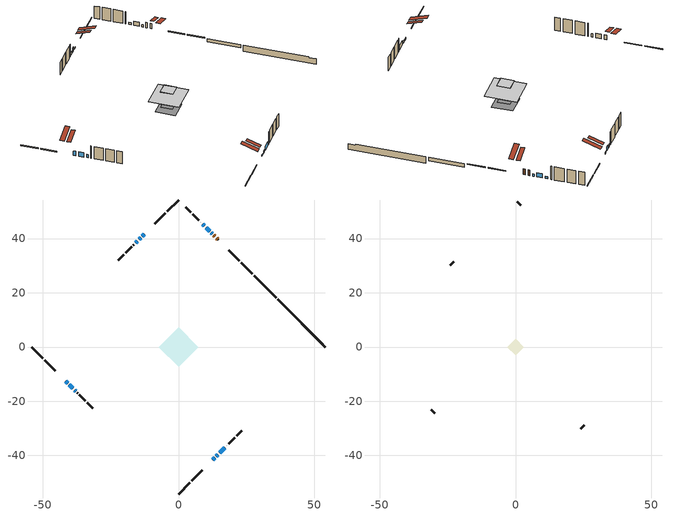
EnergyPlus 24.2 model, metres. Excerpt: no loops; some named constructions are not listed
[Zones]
conditioned space
 floor adiabatic (Floor3 construction): -2.81,0 0,2.81 2.81,0 0,-2.81 z0.49
 floor adiabatic (AdiabaticFloorConstruction): -7.36,0 0,7.36 7.36,0 0,-7.36 z2.93
 floor foundation (Slab1 construction): -4.87,0 0,4.87 4.87,0 0,-4.87 z-1.91
 floor foundation (Slab2 construction): -2.81,0 0,2.81 2.81,0 0,-2.81 z-0.71
 wall outside (RimJoist1 construction): 0,-54.22 4.16,-50.05 / -54.22,0 -50.05,-4.16 / 0,54.22 -4.16,50.05 / 27.25,26.96 23.09,31.12 z0.49:0.79
 wall outside (RimJoist2 construction): 4.82,-49.4 8.74,-45.48 / -49.4,-4.82 -45.48,-8.74 / -4.82,49.4 -8.74,45.48 / 22.44,31.78 18.52,35.7 z0.49:0.79
 wall outside (AdiabaticWallConstruction 1): 14.57,39.65 14.11,40.1 / 13.46,40.76 13.08,41.14 z0.49:2.52
 wall outside (AdiabaticWallConstruction): 12.42,41.79 12.1,42.12 z0.49:1.33; -41.53,-12.69 -40.9,-13.32 / 11.44,42.78 10.18,44.04 / -40.24,-13.97 -38.98,-15.23 / -13.94,40.28 -14.57,39.65 / 15.17,-39.05 17.06,-37.16 z0.49:2.12; -12.69,41.53 -13.28,40.94 / 12.69,-41.53 13.28,-40.94 z0.49:0.95; -38.33,-15.89 -37.99,-16.23 z0.49:1.71; 9.53,44.69 8.95,45.27 / 13.93,-40.28 14.51,-39.7 z0.49:1.31; -15.22,39 -15.8,38.42 z0.49:1.51
 wall outside (Wall1 construction): 17.71,-36.5 17.87,-36.35 / -37.33,-16.89 -37.17,-17.04 / -16.45,37.76 -16.61,37.61 / 8.29,45.92 8.14,46.08 z0.49:5.37
 wall outside (Wall2 construction): 18.53,-35.69 20.74,-33.48 / -36.52,-17.7 -34.3,-19.91 / -17.27,36.95 -19.48,34.74 / 7.48,46.74 5.27,48.95 z0.49:5.37
 wall outside (Wall3 construction): 21.4,-32.82 23.39,-30.82 / -33.65,-20.57 -31.65,-22.57 / -20.14,34.08 -22.14,32.08 / 4.61,49.61 2.61,51.61 z0.49:5.37
 wall foundation (FoundationWall1 construction): 36.65,17.57,-1.91 36.65,17.57,0.48 52.46,1.76,0.48 52.46,1.76,0.17 54.22,0,0.17 54.22,0,-1.91
 wall foundation (FoundationWall2 construction): 35.99,18.22 27.91,26.3 z-0.71:0.49
 window (WindowConstruction 8): 12.42,41.8 12.1,42.12 z0.49:1.33
 window (WindowConstruction 5): -41.53,-12.69 -40.9,-13.32 z0.49:2.11
 window (WindowConstruction 6): 11.44,42.78 10.18,44.03 z0.49:2.11
 window (WindowConstruction 7): -40.24,-13.97 -38.98,-15.23 z0.49:2.11
 window (WindowConstruction 10): -12.69,41.53 -13.28,40.94 z0.49:0.95
 window (WindowConstruction 11): 12.69,-41.53 13.28,-40.94 z0.49:0.95
 window (WindowConstruction 9): -38.33,-15.89 -37.99,-16.23 z0.49:1.71
 window (WindowConstruction): 9.52,44.69 8.95,45.27 z0.49:1.3
 window (WindowConstruction 1): -13.94,40.28 -14.56,39.65 z0.49:2.11
 window (WindowConstruction 2): -15.22,38.99 -15.8,38.42 z0.49:1.5
 window (WindowConstruction 3): 13.94,-40.28 14.51,-39.7 z0.49:1.3
 window (WindowConstruction 4): 15.17,-39.05 17.06,-37.16 z0.49:2.11
 door (Door): 14.57,39.65 14.11,40.1 z0.49:2.52
 door (Door 1): 13.46,40.76 13.08,41.14 z0.49:2.52
 ceiling adiabatic (AdiabaticFloorConstruction): 0,-7.36 7.36,0 0,7.36 -7.36,0 z2.93
 roof outside (Roof3 construction): 12.03,-42.19,5.37 8.63,-38.79,6.97 7.74,-39.68,6.97 11.13,-43.08,5.37; -42.19,-12.03,5.37 -38.79,-8.63,6.97 -39.68,-7.74,6.97 -43.08,-11.13,5.37; -12.03,42.19,5.37 -8.63,38.79,6.97 -7.74,39.68,6.97 -11.13,43.08,5.37; 15.22,38.99,5.37 11.83,35.59,6.97 12.72,34.7,6.97 16.12,38.1,5.37
attic - vented
 floor to conditioned space (Floor1 construction Reversed): -2.95,0 0,2.95 2.95,0 0,-2.95 z5.37
 floor to conditioned space (Floor2 construction Reversed): -3.01,0 0,3.01 3.01,0 0,-3.01 z5.37
 wall outside (Wall4 construction): 24.05,-30.16 25.35,-28.87 / -30.99,-23.23 -29.69,-24.52 / -22.79,31.42 -24.09,30.13 / 1.95,52.26 0.66,53.56 z0.49:5.37
 roof outside (Roof1 construction): 10.48,-43.74,5.37 6.37,-39.63,7.3 5.29,-40.71,7.3 9.4,-44.82,5.37; -43.74,-10.48,5.37 -39.63,-6.37,7.3 -40.71,-5.29,7.3 -44.82,-9.4,5.37; -10.48,43.74,5.37 -6.37,39.63,7.3 -5.29,40.71,7.3 -9.4,44.82,5.37; 16.78,37.44,5.37 12.67,33.33,7.3 13.75,32.25,7.3 17.86,36.36,5.37
[Material] Roughness=Rough; Thermal Absorptance=0.9
Name | Thickness {m} | Conductivity {W/m-K} | Density {kg/m3} | Specific Heat {J/kg-K} | Solar Absorptance | Visible Absorptance
ceiling loosefill ins | 0.0846667 | 0.0480833 | 16.02 | 1046.75 | 0.7 | 0.7
ceiling stud and cavity | 0.1397 | 0.0803008 | 65.682 | 1177.47 | 0.7 | 0.7
ceiling stud and cavity 1 | 0.1397 | 0.0771013 | 65.682 | 1177.47 | 0.7 | 0.7
gypsum board | 0.0127 | 0.160291 | 801 | 837.4 | 0.6 | 0.6
[Construction]
Floor1 construction: ceiling loosefill ins, ceiling stud and cavity, gypsum board
Floor2 construction: ceiling stud and cavity 1, gypsum board
[EnergyManagementSystem:Program]
infil_program: Set p_m = 0.14; Set p_s = 0.22; Set s_m = 270; Set s_s = 370; Set z_m = 9.99744; Set z_s = 3.836828658177711; Set f_t = (((s_m/z_m)^p_m)*((z_s/s_s)^p_s)); Set Tdiff = tin_s-tout_s; Set dT = @Abs Tdiff; Set c = 0.0942; Set Cs = 0.0809; Set Cw = 0.1491; Set n = 0.65; Set sft = (f_t*0.54); Set temp1 = ((c*Cw)*((sft*site_vw_s)^(2*n)))^2; Set Qinf = (((c*Cs*(dT^n))^2)+temp1)^0.5; Set Qinf = (@Max Qinf 0); Set mech_vent_house_fan_sensible_load_act = 0.0; Set mech_vent_house_fan_latent_load_act = 0.0; Set OASupInPb = out_pb_s; Set OASupInTemp = tout_s; Set OASupInW = out_wt_s; Set OASupRho = (@RhoAirFnPbTdbW OASupInPb OASupInTemp OASupInW); Set OASupCp = (@CpAirFnW OASupInW); Set OASupInEnth = (@HFnTdbW OASupInTemp OASupInW); Set ZoneTemp = tin_s; Set ZoneW = win_s; Set ZoneCp = (@CpAirFnW ZoneW); Set ZoneAirEnth = (@HFnTdbW ZoneTemp ZoneW); Set mech_vent_house_fan_cfis_act = 0.0; Set QWHV_cfis_sup = 0.0; Set QWHV_cfis_suppl_sup = 0.0; Set QWHV_cfis_suppl_exh = 0.0; Set Qrange = 0; Set Qbath = 0; Set Qbath = Qbath + 0.066 * mech_vent_bath_fan_0_sch_s; Set Qdryer = 0; Set Qdryer = Qdryer + 0.00308 * clothes_dryer_exhaust_0_sch_s; Set QWHV_sup = 0.0; Set QWHV_exh = 0.0; Set Qsupply = QWHV_sup + QWHV_cfis_sup + QWHV_cfis_suppl_sup; Set Qexhaust = Qrange + Qbath + Qdryer + QWHV_exh + QWHV_cfis_suppl_exh; Set Qfan = (@Max Qexhaust Qsupply); Set Qducts = 0; If Qducts < 0; Set Qsupply = Qsupply - Qducts; Else; Set Qexhaust = Qexhaust + Qducts; EndIf; Set Qfan_with_ducts = (@Max Qexhaust Qsupply); Set Qimb = (@Abs (Qsupply - Qexhaust)); If Qinf + Qimb > 0; Set Qtot = Qfan_with_ducts + (Qinf^2) / (Qinf + Qimb); Else; Set Qtot = Qfan_with_ducts; EndIf; Set Qinf_adj = Qtot - Qfan; Set infil_flow_act = Qinf_adj; Set infil_program_Qinf = Qinf_adj; Set infil_program_Qfan = Qfan; Set Qload = Qfan; Set Effectiveness_Sens = 0.0; Set Effectiveness_Lat = 0.0; Set Fan_MFR = Qload * OASupRho; Set ZoneInEnth = OASupInEnth; Set ZoneInTemp = OASupInTemp; Set FanTotalToCond = Fan_MFR * (ZoneInEnth - ZoneAirEnth); Set FanSensToCond = Fan_MFR * ZoneCp * (ZoneInTemp - ZoneTemp); Set FanLatToCond = FanTotalToCond - FanSensToCond; Set mech_vent_house_fan_sensible_load_act = mech_vent_house_fan_sensible_load_act + FanSensToCond; Set mech_vent_house_fan_latent_load_act = mech_vent_house_fan_latent_load_act + FanLatToCond
total_airflows_program: Set total_infil_flow_rate = 0; Set total_mechvent_flow_rate = 0; Set total_natvent_flow_rate = 0; Set total_whf_flow_rate = 0; Set total_infil_flow_rate = total_infil_flow_rate + (infil_program_Qinf * 1); Set total_mechvent_flow_rate = total_mechvent_flow_rate + (infil_program_Qfan * 1); Set total_natvent_flow_rate = total_natvent_flow_rate + (natural_vent_program_Qnv * 1); Set total_whf_flow_rate = total_whf_flow_rate + (natural_vent_program_Qwhf * 1)
total_loads_program: Set loads_htg_tot = 0; Set loads_clg_tot = 0; If htg_load_cond > 0; Set loads_htg_tot = loads_htg_tot + (htg_load_cond - clg_load_cond) * 1.0; EndIf; Set loads_htg_tot = (@Max loads_htg_tot 0); If clg_load_cond > 0; Set loads_clg_tot = loads_clg_tot + (clg_load_cond - htg_load_cond) * 0.0; EndIf; Set loads_clg_tot = (@Max loads_clg_tot 0)
unmet_hours_program: Set htg_unmet_hours = 0; Set clg_unmet_hours = 0; Set unit_htg_unmet_hours = 0; If ((DayOfYear >= 1) && (DayOfYear <= 365)); Set unit_htg_unmet_hours = unit_htg_unmet_hours + conditioned_space_htg_unmet_s; If unit_htg_unmet_hours > htg_unmet_hours; Set htg_unmet_hours = unit_htg_unmet_hours; EndIf; EndIf
water_heater_EC_adj: If WarmupFlag == 0; Set dhw_e_cons = water_heater_energy + water_heater_on_cycle_parasitic + water_heater_off_cycle_parasitic; Set water_heater_ec_adj_act = 0.0 * dhw_e_cons / 1; EndIf
[EnergyManagementSystem:ProgramCallingManager]
component_loads_program_calling_manager: EndOfZoneTimestepAfterZoneReporting; component_loads_program
fridge_schedule_program_calling_manager: BeginZoneTimestepAfterInitHeatBalance; fridge_schedule_program
furnace_supply_fan_disaggregate_program_calling_manager: EndOfSystemTimestepBeforeHVACReporting; furnace_supply_fan_disaggregate_program
infil_program_calling_manager: BeginZoneTimestepAfterInitHeatBalance; infil_program
natural_vent_program_calling_manager: BeginZoneTimestepAfterInitHeatBalance; natural_vent_program
total_airflows_program_calling_manager: EndOfZoneTimestepAfterZoneReporting; total_airflows_program
total_loads_program_calling_manager: EndOfZoneTimestepAfterZoneReporting; total_loads_program
unmet_hours_program_calling_manager: EndOfZoneTimestepBeforeZoneReporting; unmet_hours_program
water_heater_EC_adj_ProgramManager: EndOfSystemTimestepBeforeHVACReporting; water_heater_EC_adj
[EnergyManagementSystem:OutputVariable] Type of Data in Variable=Summed
Name | EMS Variable | Update Frequency | EMS Program or Subroutine | Units
furnace supply fan disaggregate htg primary | furnace_supply_fan_primary_htg | SystemTimestep | furnace_supply_fan_disaggregate_program | J
loads_htg_tot_peakload_outvar; loads_htg_tot_annual_outvar; Energy Management System Output Variable 1; Energy Management System Output Variable 45 | loads_htg_tot | ZoneTimestep | total_loads_program | J
loads_clg_tot_peakload_outvar; loads_clg_tot_annual_outvar; Energy Management System Output Variable 2; Energy Management System Output Variable 46 | loads_clg_tot | ZoneTimestep | total_loads_program | J
htg_unmet_hours_annual_outvar; Energy Management System Output Variable 3 | htg_unmet_hours | ZoneTimestep | unmet_hours_program | hr
clg_unmet_hours_annual_outvar; Energy Management System Output Variable 4 | clg_unmet_hours | ZoneTimestep | unmet_hours_program | hr
loads_htg_roofs_annual_outvar; Energy Management System Output Variable 5 | loads_htg_roofs | ZoneTimestep | component_loads_program | J
loads_htg_ceilings_annual_outvar; Energy Management System Output Variable 6 | loads_htg_ceilings | ZoneTimestep | component_loads_program | J
loads_htg_walls_annual_outvar; Energy Management System Output Variable 7 | loads_htg_walls | ZoneTimestep | component_loads_program | J
loads_htg_rim_joists_annual_outvar; Energy Management System Output Variable 8 | loads_htg_rim_joists | ZoneTimestep | component_loads_program | J
loads_htg_foundation_walls_annual_outvar; Energy Management System Output Variable 9 | loads_htg_foundation_walls | ZoneTimestep | component_loads_program | J
loads_htg_doors_annual_outvar; Energy Management System Output Variable 10 | loads_htg_doors | ZoneTimestep | component_loads_program | J
loads_htg_windows_conduction_annual_outvar; Energy Management System Output Variable 11 | loads_htg_windows_conduction | ZoneTimestep | component_loads_program | J
loads_htg_windows_solar_annual_outvar; Energy Management System Output Variable 12 | loads_htg_windows_solar | ZoneTimestep | component_loads_program | J
loads_htg_skylights_conduction_annual_outvar; Energy Management System Output Variable 13 | loads_htg_skylights_conduction | ZoneTimestep | component_loads_program | J
loads_htg_skylights_solar_annual_outvar; Energy Management System Output Variable 14 | loads_htg_skylights_solar | ZoneTimestep | component_loads_program | J
loads_htg_floors_annual_outvar; Energy Management System Output Variable 15 | loads_htg_floors | ZoneTimestep | component_loads_program | J
loads_htg_slabs_annual_outvar; Energy Management System Output Variable 16 | loads_htg_slabs | ZoneTimestep | component_loads_program | J
loads_htg_internal_mass_annual_outvar; Energy Management System Output Variable 17 | loads_htg_internal_mass | ZoneTimestep | component_loads_program | J
loads_htg_infil_annual_outvar; Energy Management System Output Variable 18 | loads_htg_infil | ZoneTimestep | component_loads_program | J
loads_htg_natvent_annual_outvar; Energy Management System Output Variable 19 | loads_htg_natvent | ZoneTimestep | component_loads_program | J
loads_htg_mechvent_annual_outvar; Energy Management System Output Variable 20 | loads_htg_mechvent | ZoneTimestep | component_loads_program | J
loads_htg_whf_annual_outvar; Energy Management System Output Variable 21 | loads_htg_whf | ZoneTimestep | component_loads_program | J
loads_htg_ducts_annual_outvar; Energy Management System Output Variable 22 | loads_htg_ducts | ZoneTimestep | component_loads_program | J
loads_htg_intgains_annual_outvar; Energy Management System Output Variable 23 | loads_htg_intgains | ZoneTimestep | component_loads_program | J
loads_htg_lighting_annual_outvar; Energy Management System Output Variable 24 | loads_htg_lighting | ZoneTimestep | component_loads_program | J
loads_clg_roofs_annual_outvar; Energy Management System Output Variable 25 | loads_clg_roofs | ZoneTimestep | component_loads_program | J
loads_clg_ceilings_annual_outvar; Energy Management System Output Variable 26 | loads_clg_ceilings | ZoneTimestep | component_loads_program | J
loads_clg_walls_annual_outvar; Energy Management System Output Variable 27 | loads_clg_walls | ZoneTimestep | component_loads_program | J
loads_clg_rim_joists_annual_outvar; Energy Management System Output Variable 28 | loads_clg_rim_joists | ZoneTimestep | component_loads_program | J
loads_clg_foundation_walls_annual_outvar; Energy Management System Output Variable 29 | loads_clg_foundation_walls | ZoneTimestep | component_loads_program | J
loads_clg_doors_annual_outvar; Energy Management System Output Variable 30 | loads_clg_doors | ZoneTimestep | component_loads_program | J
loads_clg_windows_conduction_annual_outvar; Energy Management System Output Variable 31 | loads_clg_windows_conduction | ZoneTimestep | component_loads_program | J
loads_clg_windows_solar_annual_outvar; Energy Management System Output Variable 32 | loads_clg_windows_solar | ZoneTimestep | component_loads_program | J
loads_clg_skylights_conduction_annual_outvar; Energy Management System Output Variable 33 | loads_clg_skylights_conduction | ZoneTimestep | component_loads_program | J
loads_clg_skylights_solar_annual_outvar; Energy Management System Output Variable 34 | loads_clg_skylights_solar | ZoneTimestep | component_loads_program | J
loads_clg_floors_annual_outvar; Energy Management System Output Variable 35 | loads_clg_floors | ZoneTimestep | component_loads_program | J
loads_clg_slabs_annual_outvar; Energy Management System Output Variable 36 | loads_clg_slabs | ZoneTimestep | component_loads_program | J
loads_clg_internal_mass_annual_outvar; Energy Management System Output Variable 37 | loads_clg_internal_mass | ZoneTimestep | component_loads_program | J
loads_clg_infil_annual_outvar; Energy Management System Output Variable 38 | loads_clg_infil | ZoneTimestep | component_loads_program | J
loads_clg_natvent_annual_outvar; Energy Management System Output Variable 39 | loads_clg_natvent | ZoneTimestep | component_loads_program | J
loads_clg_mechvent_annual_outvar; Energy Management System Output Variable 40 | loads_clg_mechvent | ZoneTimestep | component_loads_program | J
loads_clg_whf_annual_outvar; Energy Management System Output Variable 41 | loads_clg_whf | ZoneTimestep | component_loads_program | J
loads_clg_ducts_annual_outvar; Energy Management System Output Variable 42 | loads_clg_ducts | ZoneTimestep | component_loads_program | J
loads_clg_intgains_annual_outvar; Energy Management System Output Variable 43 | loads_clg_intgains | ZoneTimestep | component_loads_program | J
loads_clg_lighting_annual_outvar; Energy Management System Output Variable 44 | loads_clg_lighting | ZoneTimestep | component_loads_program | J
[Schedule:Day:Interval]
interior lighting schedule day: No, 01:00, 0.108182, 04:00, 0.0901515, 05:00, 0.0991667, 06:00, 0.162273, 07:00, 0.270455, 08:00, 0.342576, 10:00, 0.369621, 11:00, 0.351591, 12:00, 0.333561, 13:00, 0.324545, 14:00, 0.31553, 15:00, 0.333561, 16:00, 0.369621, 17:00, 0.450758, 18:00, 0.585985, 19:00, 0.775303, 20:00, 0.955606, 21:00, 0.991667, 22:00, 0.712197, 23:00, 0.360606, 24:00, 0.162273
interior lighting schedule day 1: No, 01:00, 0.100909, 04:00, 0.0840909, 05:00, 0.0925, 06:00, 0.151364, 07:00, 0.252273, 08:00, 0.319545, 10:00, 0.344773, 11:00, 0.327955, 12:00, 0.311136, 13:00, 0.302727, 14:00, 0.294318, 15:00, 0.311136, 16:00, 0.344773, 17:00, 0.420455, 18:00, 0.546591, 19:00, 0.723182, 20:00, 0.891364, 21:00, 0.925, 22:00, 0.664318, 23:00, 0.336364, 24:00, 0.151364
interior lighting schedule day 2: No, 01:00, 0.0927273, 04:00, 0.0772727, 05:00, 0.085, 06:00, 0.139091, 07:00, 0.231818, 08:00, 0.293636, 10:00, 0.316818, 11:00, 0.301364, 12:00, 0.285909, 13:00, 0.278182, 14:00, 0.270455, 15:00, 0.285909, 16:00, 0.316818, 17:00, 0.386364, 18:00, 0.502273, 19:00, 0.664545, 20:00, 0.819091, 21:00, 0.85, 22:00, 0.610455, 23:00, 0.309091, 24:00, 0.139091
interior lighting schedule day 3: No, 01:00, 0.0845455, 04:00, 0.0704545, 05:00, 0.0775, 06:00, 0.126818, 07:00, 0.211364, 08:00, 0.267727, 10:00, 0.288864, 11:00, 0.274773, 12:00, 0.260682, 13:00, 0.253636, 14:00, 0.246591, 15:00, 0.260682, 16:00, 0.288864, 17:00, 0.352273, 18:00, 0.457955, 19:00, 0.605909, 20:00, 0.746818, 21:00, 0.775, 22:00, 0.556591, 23:00, 0.281818, 24:00, 0.126818
interior lighting schedule day 4: No, 01:00, 0.0763636, 04:00, 0.0636364, 05:00, 0.07, 06:00, 0.114545, 07:00, 0.190909, 08:00, 0.241818, 10:00, 0.260909, 11:00, 0.248182, 12:00, 0.235455, 13:00, 0.229091, 14:00, 0.222727, 15:00, 0.235455, 16:00, 0.260909, 17:00, 0.318182, 18:00, 0.413636, 19:00, 0.547273, 20:00, 0.674545, 21:00, 0.7, 22:00, 0.502727, 23:00, 0.254545, 24:00, 0.114545
interior lighting schedule day 5: No, 01:00, 0.0727273, 04:00, 0.0606061, 05:00, 0.0666667, 06:00, 0.109091, 07:00, 0.181818, 08:00, 0.230303, 10:00, 0.248485, 11:00, 0.236364, 12:00, 0.224242, 13:00, 0.218182, 14:00, 0.212121, 15:00, 0.224242, 16:00, 0.248485, 17:00, 0.30303, 18:00, 0.393939, 19:00, 0.521212, 20:00, 0.642424, 21:00, 0.666667, 22:00, 0.478788, 23:00, 0.242424, 24:00, 0.109091
interior lighting schedule day 6: No, 01:00, 0.0745455, 04:00, 0.0621212, 05:00, 0.0683333, 06:00, 0.111818, 07:00, 0.186364, 08:00, 0.236061, 10:00, 0.254697, 11:00, 0.242273, 12:00, 0.229848, 13:00, 0.223636, 14:00, 0.217424, 15:00, 0.229848, 16:00, 0.254697, 17:00, 0.310606, 18:00, 0.403788, 19:00, 0.534242, 20:00, 0.658485, 21:00, 0.683333, 22:00, 0.490758, 23:00, 0.248485, 24:00, 0.111818
interior lighting schedule day 7: No, 01:00, 0.08, 04:00, 0.0666667, 05:00, 0.0733333, 06:00, 0.12, 07:00, 0.2, 08:00, 0.253333, 10:00, 0.273333, 11:00, 0.26, 12:00, 0.246667, 13:00, 0.24, 14:00, 0.233333, 15:00, 0.246667, 16:00, 0.273333, 17:00, 0.333333, 18:00, 0.433333, 19:00, 0.573333, 20:00, 0.706667, 21:00, 0.733333, 22:00, 0.526667, 23:00, 0.266667, 24:00, 0.12
interior lighting schedule day 8: No, 01:00, 0.0890909, 04:00, 0.0742424, 05:00, 0.0816667, 06:00, 0.133636, 07:00, 0.222727, 08:00, 0.282121, 10:00, 0.304394, 11:00, 0.289545, 12:00, 0.274697, 13:00, 0.267273, 14:00, 0.259848, 15:00, 0.274697, 16:00, 0.304394, 17:00, 0.371212, 18:00, 0.482576, 19:00, 0.638485, 20:00, 0.78697, 21:00, 0.816667, 22:00, 0.586515, 23:00, 0.29697, 24:00, 0.133636
interior lighting schedule day 9: No, 01:00, 0.0972727, 04:00, 0.0810606, 05:00, 0.0891667, 06:00, 0.145909, 07:00, 0.243182, 08:00, 0.30803, 10:00, 0.332348, 11:00, 0.316136, 12:00, 0.299924, 13:00, 0.291818, 14:00, 0.283712, 15:00, 0.299924, 16:00, 0.332348, 17:00, 0.405303, 18:00, 0.526894, 19:00, 0.697121, 20:00, 0.859242, 21:00, 0.891667, 22:00, 0.640379, 23:00, 0.324242, 24:00, 0.145909
interior lighting schedule day 10: No, 01:00, 0.105455, 04:00, 0.0878788, 05:00, 0.0966667, 06:00, 0.158182, 07:00, 0.263636, 08:00, 0.333939, 10:00, 0.360303, 11:00, 0.342727, 12:00, 0.325152, 13:00, 0.316364, 14:00, 0.307576, 15:00, 0.325152, 16:00, 0.360303, 17:00, 0.439394, 18:00, 0.571212, 19:00, 0.755758, 20:00, 0.931515, 21:00, 0.966667, 22:00, 0.694242, 23:00, 0.351515, 24:00, 0.158182
interior lighting schedule day 11: No, 01:00, 0.109091, 04:00, 0.0909091, 05:00, 0.1, 06:00, 0.163636, 07:00, 0.272727, 08:00, 0.345455, 10:00, 0.372727, 11:00, 0.354545, 12:00, 0.336364, 13:00, 0.327273, 14:00, 0.318182, 15:00, 0.336364, 16:00, 0.372727, 17:00, 0.454545, 18:00, 0.590909, 19:00, 0.781818, 20:00, 0.963636, 21:00, 1, 22:00, 0.718182, 23:00, 0.363636, 24:00, 0.163636
interior lighting schedule default day; occupants schedule default day; clothes dryer schedule default day; cooking range schedule default day; mech vent bath fan 0 schedule default day; misc plug loads schedule default day; general water use schedule default day; clothes dryer exhaust 0 schedule default day; cooling season schedule day; cooling season schedule day 2; cooling season schedule default day; exterior lighting schedule default day; natural vent schedule default day: No, 24:00, 0
occupants schedule day: No, 05:00, 0.426829, 06:00, 0.719512, 07:00, 1, 08:00, 0.670732, 09:00, 0.329268, 14:00, 0.170732, 15:00, 0.231707, 16:00, 0.329268, 17:00, 0.5, 18:00, 0.670732, 19:00, 0.829268, 21:00, 1, 22:00, 0.853659, 23:00, 0.646341, 24:00, 0.426829
clothes dryer schedule day; clothes dryer exhaust 0 schedule day: No, 01:00, 0.123457, 02:00, 0.0740741, 03:00, 0.0493827, 04:00, 0.0246914, 05:00, 0.0493827, 06:00, 0.0740741, 07:00, 0.197531, 08:00, 0.395062, 09:00, 0.592593, 10:00, 0.839506, 11:00, 0.962963, 12:00, 1, 13:00, 0.91358, 14:00, 0.82716, 15:00, 0.716049, 16:00, 0.753086, 17:00, 0.679012, 18:00, 0.666667, 20:00, 0.62963, 21:00, 0.641975, 22:00, 0.666667, 23:00, 0.54321, 24:00, 0.296296
cooking range schedule day: No, 05:00, 0.0597015, 06:00, 0.11194, 07:00, 0.171642, 08:00, 0.291045, 11:00, 0.343284, 12:00, 0.402985, 13:00, 0.462687, 14:00, 0.343284, 15:00, 0.291045, 16:00, 0.402985, 17:00, 0.567164, 18:00, 1, 19:00, 0.850746, 20:00, 0.432836, 21:00, 0.291045, 22:00, 0.231343, 23:00, 0.171642, 24:00, 0.11194
mech vent bath fan 0 schedule day: No, 07:00, 0, 08:00, 1, 09:00, 0.2, 24:00, 0
misc plug loads schedule day: No, 06:00, 0.705882, 07:00, 0.745098, 08:00, 0.803922, 15:00, 0.823529, 16:00, 0.862745, 17:00, 0.921569, 18:00, 0.980392, 19:00, 1, 20:00, 0.980392, 21:00, 0.941176, 22:00, 0.862745, 23:00, 0.784314, 24:00, 0.72549
general water use schedule day: No, 01:00, 0.315068, 03:00, 0.287671, 04:00, 0.342466, 05:00, 0.369863, 06:00, 0.520548, 07:00, 0.60274, 08:00, 0.534247, 10:00, 0.506849, 11:00, 0.465753, 14:00, 0.479452, 15:00, 0.534247, 16:00, 0.589041, 17:00, 0.69863, 18:00, 0.876712, 19:00, 0.890411, 20:00, 0.986301, 21:00, 1, 22:00, 0.863014, 23:00, 0.616438, 24:00, 0.465753
cooling season schedule day 1: No, 24:00, 1
exterior lighting schedule day: No, 01:00, 0.566667, 03:00, 0.524167, 05:00, 0.495833, 06:00, 0.5525, 07:00, 0.623333, 08:00, 0.580833, 09:00, 0.439167, 10:00, 0.354167, 12:00, 0.34, 13:00, 0.354167, 14:00, 0.396667, 15:00, 0.425, 16:00, 0.495833, 17:00, 0.623333, 18:00, 0.793333, 19:00, 0.906667, 20:00, 0.963333, 21:00, 0.991667, 22:00, 0.920833, 23:00, 0.793333, 24:00, 0.665833
exterior lighting schedule day 1: No, 01:00, 0.528571, 03:00, 0.488929, 05:00, 0.4625, 06:00, 0.515357, 07:00, 0.581429, 08:00, 0.541786, 09:00, 0.409643, 10:00, 0.330357, 12:00, 0.317143, 13:00, 0.330357, 14:00, 0.37, 15:00, 0.396429, 16:00, 0.4625, 17:00, 0.581429, 18:00, 0.74, 19:00, 0.845714, 20:00, 0.898571, 21:00, 0.925, 22:00, 0.858929, 23:00, 0.74, 24:00, 0.621071
exterior lighting schedule day 10: No, 01:00, 0.552381, 03:00, 0.510952, 05:00, 0.483333, 06:00, 0.538571, 07:00, 0.607619, 08:00, 0.56619, 09:00, 0.428095, 10:00, 0.345238, 12:00, 0.331429, 13:00, 0.345238, 14:00, 0.386667, 15:00, 0.414286, 16:00, 0.483333, 17:00, 0.607619, 18:00, 0.773333, 19:00, 0.88381, 20:00, 0.939048, 21:00, 0.966667, 22:00, 0.897619, 23:00, 0.773333, 24:00, 0.649048
exterior lighting schedule day 11: No, 01:00, 0.571429, 03:00, 0.528571, 05:00, 0.5, 06:00, 0.557143, 07:00, 0.628571, 08:00, 0.585714, 09:00, 0.442857, 10:00, 0.357143, 12:00, 0.342857, 13:00, 0.357143, 14:00, 0.4, 15:00, 0.428571, 16:00, 0.5, 17:00, 0.628571, 18:00, 0.8, 19:00, 0.914286, 20:00, 0.971429, 21:00, 1, 22:00, 0.928571, 23:00, 0.8, 24:00, 0.671429
exterior lighting schedule day 2: No, 01:00, 0.485714, 03:00, 0.449286, 05:00, 0.425, 06:00, 0.473571, 07:00, 0.534286, 08:00, 0.497857, 09:00, 0.376429, 10:00, 0.303571, 12:00, 0.291429, 13:00, 0.303571, 14:00, 0.34, 15:00, 0.364286, 16:00, 0.425, 17:00, 0.534286, 18:00, 0.68, 19:00, 0.777143, 20:00, 0.825714, 21:00, 0.85, 22:00, 0.789286, 23:00, 0.68, 24:00, 0.570714
exterior lighting schedule day 3: No, 01:00, 0.442857, 03:00, 0.409643, 05:00, 0.3875, 06:00, 0.431786, 07:00, 0.487143, 08:00, 0.453929, 09:00, 0.343214, 10:00, 0.276786, 12:00, 0.265714, 13:00, 0.276786, 14:00, 0.31, 15:00, 0.332143, 16:00, 0.3875, 17:00, 0.487143, 18:00, 0.62, 19:00, 0.708571, 20:00, 0.752857, 21:00, 0.775, 22:00, 0.719643, 23:00, 0.62, 24:00, 0.520357
exterior lighting schedule day 4: No, 01:00, 0.4, 03:00, 0.37, 05:00, 0.35, 06:00, 0.39, 07:00, 0.44, 08:00, 0.41, 09:00, 0.31, 10:00, 0.25, 12:00, 0.24, 13:00, 0.25, 14:00, 0.28, 15:00, 0.3, 16:00, 0.35, 17:00, 0.44, 18:00, 0.56, 19:00, 0.64, 20:00, 0.68, 21:00, 0.7, 22:00, 0.65, 23:00, 0.56, 24:00, 0.47
exterior lighting schedule day 5: No, 01:00, 0.380952, 03:00, 0.352381, 05:00, 0.333333, 06:00, 0.371429, 07:00, 0.419048, 08:00, 0.390476, 09:00, 0.295238, 10:00, 0.238095, 12:00, 0.228571, 13:00, 0.238095, 14:00, 0.266667, 15:00, 0.285714, 16:00, 0.333333, 17:00, 0.419048, 18:00, 0.533333, 19:00, 0.609524, 20:00, 0.647619, 21:00, 0.666667, 22:00, 0.619048, 23:00, 0.533333, 24:00, 0.447619
exterior lighting schedule day 6: No, 01:00, 0.390476, 03:00, 0.36119, 05:00, 0.341667, 06:00, 0.380714, 07:00, 0.429524, 08:00, 0.400238, 09:00, 0.302619, 10:00, 0.244048, 12:00, 0.234286, 13:00, 0.244048, 14:00, 0.273333, 15:00, 0.292857, 16:00, 0.341667, 17:00, 0.429524, 18:00, 0.546667, 19:00, 0.624762, 20:00, 0.66381, 21:00, 0.683333, 22:00, 0.634524, 23:00, 0.546667, 24:00, 0.45881
exterior lighting schedule day 7: No, 01:00, 0.419048, 03:00, 0.387619, 05:00, 0.366667, 06:00, 0.408571, 07:00, 0.460952, 08:00, 0.429524, 09:00, 0.324762, 10:00, 0.261905, 12:00, 0.251429, 13:00, 0.261905, 14:00, 0.293333, 15:00, 0.314286, 16:00, 0.366667, 17:00, 0.460952, 18:00, 0.586667, 19:00, 0.670476, 20:00, 0.712381, 21:00, 0.733333, 22:00, 0.680952, 23:00, 0.586667, 24:00, 0.492381
exterior lighting schedule day 8: No, 01:00, 0.466667, 03:00, 0.431667, 05:00, 0.408333, 06:00, 0.455, 07:00, 0.513333, 08:00, 0.478333, 09:00, 0.361667, 10:00, 0.291667, 12:00, 0.28, 13:00, 0.291667, 14:00, 0.326667, 15:00, 0.35, 16:00, 0.408333, 17:00, 0.513333, 18:00, 0.653333, 19:00, 0.746667, 20:00, 0.793333, 21:00, 0.816667, 22:00, 0.758333, 23:00, 0.653333, 24:00, 0.548333
exterior lighting schedule day 9: No, 01:00, 0.509524, 03:00, 0.47131, 05:00, 0.445833, 06:00, 0.496786, 07:00, 0.560476, 08:00, 0.522262, 09:00, 0.394881, 10:00, 0.318452, 12:00, 0.305714, 13:00, 0.318452, 14:00, 0.356667, 15:00, 0.382143, 16:00, 0.445833, 17:00, 0.560476, 18:00, 0.713333, 19:00, 0.815238, 20:00, 0.86619, 21:00, 0.891667, 22:00, 0.827976, 23:00, 0.713333, 24:00, 0.59869
[Schedule:Week:Daily]
clothes dryer exhaust 0 schedule Week Rule - Jan1-Dec31: clothes dryer exhaust 0 schedule day, clothes dryer exhaust 0 schedule day, clothes dryer exhaust 0 schedule day, clothes dryer exhaust 0 schedule day, clothes dryer exhaust 0 schedule day, clothes dryer exhaust 0 schedule day, clothes dryer exhaust 0 schedule day, clothes dryer exhaust 0 schedule default day, clothes dryer exhaust 0 schedule default day, clothes dryer exhaust 0 schedule default day, clothes dryer exhaust 0 schedule default day, clothes dryer exhaust 0 schedule default day
cooling season schedule Week Rule - Jan1-May26: cooling season schedule day, cooling season schedule day, cooling season schedule day, cooling season schedule day, cooling season schedule day, cooling season schedule day, cooling season schedule day, cooling season schedule default day, cooling season schedule default day, cooling season schedule default day, cooling season schedule default day, cooling season schedule default day
cooling season schedule Week Rule - May27-Jun2: cooling season schedule day, cooling season schedule day, cooling season schedule day, cooling season schedule day, cooling season schedule day, cooling season schedule day 1, cooling season schedule day 1, cooling season schedule default day, cooling season schedule default day, cooling season schedule default day, cooling season schedule default day, cooling season schedule default day
cooling season schedule Week Rule - Jun3-Sep29: cooling season schedule day 1, cooling season schedule day 1, cooling season schedule day 1, cooling season schedule day 1, cooling season schedule day 1, cooling season schedule day 1, cooling season schedule day 1, cooling season schedule default day, cooling season schedule default day, cooling season schedule default day, cooling season schedule default day, cooling season schedule default day
cooling season schedule Week Rule - Sep30-Oct6: cooling season schedule day 1, cooling season schedule day 2, cooling season schedule day 2, cooling season schedule day 2, cooling season schedule day 2, cooling season schedule day 2, cooling season schedule day 2, cooling season schedule default day, cooling season schedule default day, cooling season schedule default day, cooling season schedule default day, cooling season schedule default day
cooling season schedule Week Rule - Oct7-Dec31: cooling season schedule day 2, cooling season schedule day 2, cooling season schedule day 2, cooling season schedule day 2, cooling season schedule day 2, cooling season schedule day 2, cooling season schedule day 2, cooling season schedule default day, cooling season schedule default day, cooling season schedule default day, cooling season schedule default day, cooling season schedule default day
exterior lighting schedule Week Rule - Sep2-Sep29: exterior lighting schedule day 8, exterior lighting schedule day 8, exterior lighting schedule day 8, exterior lighting schedule day 8, exterior lighting schedule day 8, exterior lighting schedule day 8, exterior lighting schedule day 8, exterior lighting schedule default day, exterior lighting schedule default day, exterior lighting schedule default day, exterior lighting schedule default day, exterior lighting schedule default day
exterior lighting schedule Week Rule - Sep30-Oct6: exterior lighting schedule day 8, exterior lighting schedule day 9, exterior lighting schedule day 9, exterior lighting schedule day 9, exterior lighting schedule day 9, exterior lighting schedule day 9, exterior lighting schedule day 9, exterior lighting schedule default day, exterior lighting schedule default day, exterior lighting schedule default day, exterior lighting schedule default day, exterior lighting schedule default day
exterior lighting schedule Week Rule - Oct7-Oct27: exterior lighting schedule day 9, exterior lighting schedule day 9, exterior lighting schedule day 9, exterior lighting schedule day 9, exterior lighting schedule day 9, exterior lighting schedule day 9, exterior lighting schedule day 9, exterior lighting schedule default day, exterior lighting schedule default day, exterior lighting schedule default day, exterior lighting schedule default day, exterior lighting schedule default day
exterior lighting schedule Week Rule - Oct28-Nov3: exterior lighting schedule day 9, exterior lighting schedule day 9, exterior lighting schedule day 9, exterior lighting schedule day 9, exterior lighting schedule day 10, exterior lighting schedule day 10, exterior lighting schedule day 10, exterior lighting schedule default day, exterior lighting schedule default day, exterior lighting schedule default day, exterior lighting schedule default day, exterior lighting schedule default day
exterior lighting schedule Week Rule - Nov4-Nov24: exterior lighting schedule day 10, exterior lighting schedule day 10, exterior lighting schedule day 10, exterior lighting schedule day 10, exterior lighting schedule day 10, exterior lighting schedule day 10, exterior lighting schedule day 10, exterior lighting schedule default day, exterior lighting schedule default day, exterior lighting schedule default day, exterior lighting schedule default day, exterior lighting schedule default day
exterior lighting schedule Week Rule - Nov25-Dec1: exterior lighting schedule day 10, exterior lighting schedule day 10, exterior lighting schedule day 10, exterior lighting schedule day 10, exterior lighting schedule day 10, exterior lighting schedule day 10, exterior lighting schedule day 11, exterior lighting schedule default day, exterior lighting schedule default day, exterior lighting schedule default day, exterior lighting schedule default day, exterior lighting schedule default day
exterior lighting schedule Week Rule - Dec2-Dec31: exterior lighting schedule day 11, exterior lighting schedule day 11, exterior lighting schedule day 11, exterior lighting schedule day 11, exterior lighting schedule day 11, exterior lighting schedule day 11, exterior lighting schedule day 11, exterior lighting schedule default day, exterior lighting schedule default day, exterior lighting schedule default day, exterior lighting schedule default day, exterior lighting schedule default day
natural vent schedule Week Rule - Jan1-Dec31: natural vent schedule default day, natural vent schedule default day, natural vent schedule default day, natural vent schedule default day, natural vent schedule default day, natural vent schedule default day, natural vent schedule default day, natural vent schedule default day, natural vent schedule default day, natural vent schedule default day, natural vent schedule default day, natural vent schedule default day
[Schedule:Year]
clothes dryer exhaust 0 schedule: clothes dryer exhaust 0 schedule Week Rule - Jan1-Dec31, 1, 1, 12, 31
cooling season schedule: cooling season schedule Week Rule - Jan1-May26, 1, 1, 5, 26, cooling season schedule Week Rule - May27-Jun2, 5, 27, 6, 2, cooling season schedule Week Rule - Jun3-Sep29, 6, 3, 9, 29, cooling season schedule Week Rule - Sep30-Oct6, 9, 30, 10, 6, cooling season schedule Week Rule - Oct7-Dec31, 10, 7, 12, 31
natural vent schedule: natural vent schedule Week Rule - Jan1-Dec31, 1, 1, 12, 31
